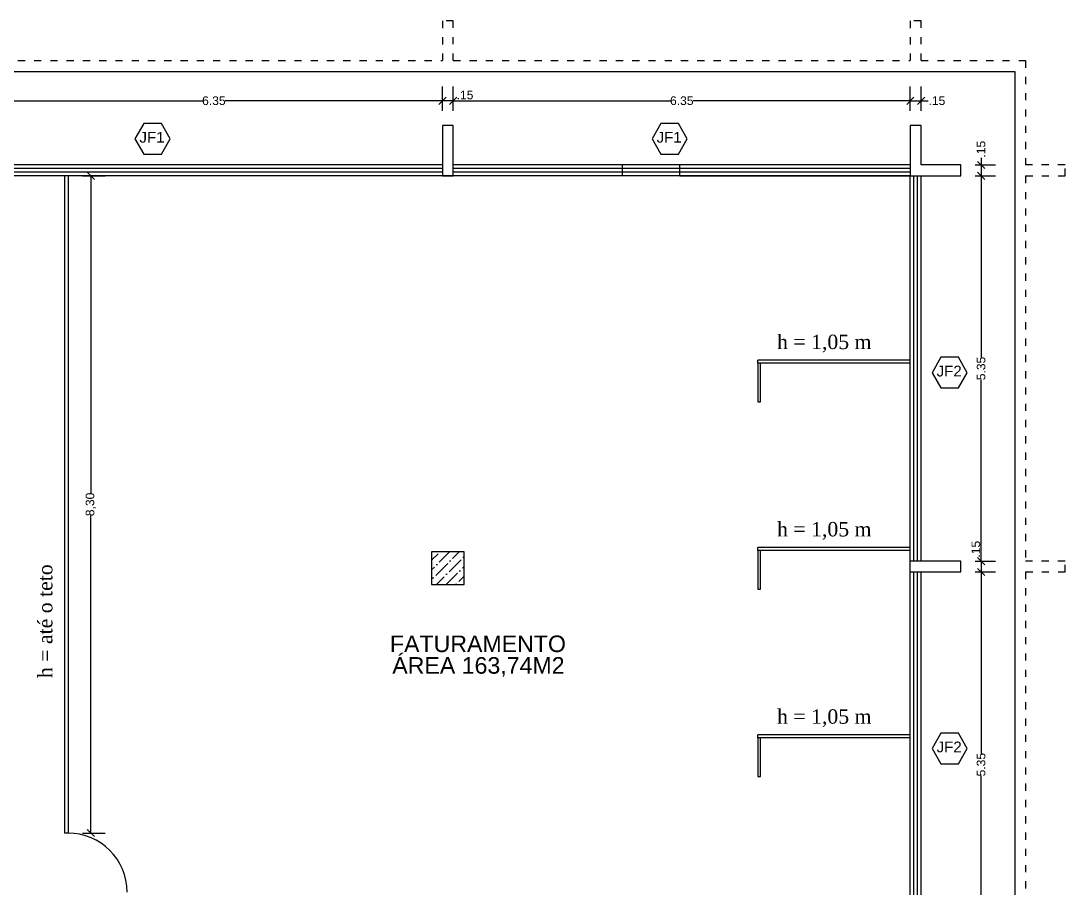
# Model space of a CAD drawing. Extents: x 97.2 to 178.4, y 268.6 to 301.5.
# Drawn here: x 136.75 to 151.25, y 289.49 to 301.53 of the extents above; entities that cross this region are included whole.
import ezdxf

# ---------------------------------------------------------------- set-up
doc = ezdxf.new("R2010")
doc.units = 0
doc.header["$MEASUREMENT"] = 0
doc.linetypes.add('ACAD_ISO03W100', pattern=[30, 12, -18])
doc.layers.get('0').update_dxf_attribs({"linetype": 'CONTINUOUS'})
doc.layers.get('DEFPOINTS').update_dxf_attribs({"linetype": 'CONTINUOUS'})
for name, color, linetype in [('COTAS', 8, 'CONTINUOUS'), ('DIVISÓRIA', 1, 'CONTINUOUS'), ('DIVISÓRIAS', 1, 'CONTINUOUS'), ('FINO', 251, 'CONTINUOUS'), ('MOBIL', 7, 'CONTINUOUS'), ('PAREDE-ALVENARIA', 7, 'CONTINUOUS'), ('PILAR', 5, 'CONTINUOUS'), ('PROJEÇÃOTELHADO', 181, 'ACAD_ISO03W100'), ('TXTAMBIENTE', 143, 'CONTINUOUS'), ('TXTCIRCUITOS', 113, 'CONTINUOUS'), ('VIDRO', 4, 'CONTINUOUS')]:
    doc.layers.add(name, color=color, linetype=linetype)
doc.styles.get("Standard").update_dxf_attribs({"font": 'arial.ttf'})
doc.dimstyles.get("Standard").update_dxf_attribs({"dimscale": 0, "dimtxt": 0.12, "dimasz": 0.1, "dimexe": 0.2, "dimexo": 0.2, "dimgap": 0, "dimtad": 0, "dimzin": 5, "dimdsep": 46, "dimtxsty": 'Standard', "dimblk1": 'OBLIQUE', "dimblk2": 'OBLIQUE', "dimsah": 1, "dimcen": 0.1, "dimadec": 0, "dimazin": 0, "dimtfac": 1, "dimtmove": 0, "dimatfit": 3, "dimldrblk": 'OBLIQUE', "dimfxl": 1, "dimtolj": 1, "dimtzin": 1, "dimarcsym": 0})

# ---------------------------------------------------------------- blocks, each defined once
blk = doc.blocks.new('_OBLIQUE')
at = {"color": 0, "linetype": 'ByBlock'}
blk.add_line((-0.5, -0.5), (0.5, 0.5), dxfattribs=at)
blk = doc.blocks.new('*D5')
at = {"color": 0, "linetype": 'ByBlock'}
for p, q in [((142.752, 300.276), (142.752, 300.618)), ((149.102, 300.276), (149.102, 300.618)), ((142.752, 300.418), (145.771, 300.418)), ((149.102, 300.418), (146.084, 300.418))]:
    blk.add_line(p, q, dxfattribs=at)
at = {"layer": 'DEFPOINTS', "color": 0, "linetype": 'ByBlock'}
for p in [(142.752, 300.418), (142.752, 300.076), (149.102, 300.076)]:
    blk.add_point(p, dxfattribs=at)
at = {"color": 0, "linetype": 'ByBlock', "xscale": 0.1, "yscale": 0.1, "zscale": 0.1, "rotation": 180}
blk.add_blockref('_OBLIQUE', (142.752, 300.418), dxfattribs=at)
at = {"color": 0, "linetype": 'ByBlock', "xscale": 0.1, "yscale": 0.1, "zscale": 0.1}
blk.add_blockref('_OBLIQUE', (149.102, 300.418), dxfattribs=at)
at = {"color": 0, "linetype": 'ByBlock', "insert": (145.927, 300.418), "char_height": 0.12, "attachment_point": 5}
blk.add_mtext('\\A1;6.35', dxfattribs=at)
blk = doc.blocks.new('*D6')
at = {"color": 0, "linetype": 'ByBlock'}
for p, q in [((142.602, 300.276), (142.602, 300.618)), ((142.752, 300.276), (142.752, 300.618)), ((142.752, 300.418), (142.602, 300.418))]:
    blk.add_line(p, q, dxfattribs=at)
at = {"layer": 'DEFPOINTS', "color": 0, "linetype": 'ByBlock'}
for p in [(142.602, 300.418), (142.602, 300.076), (142.752, 300.076)]:
    blk.add_point(p, dxfattribs=at)
at = {"color": 0, "linetype": 'ByBlock', "xscale": 0.1, "yscale": 0.1, "zscale": 0.1, "rotation": 180}
blk.add_blockref('_OBLIQUE', (142.602, 300.418), dxfattribs=at)
at = {"color": 0, "linetype": 'ByBlock', "xscale": 0.1, "yscale": 0.1, "zscale": 0.1}
blk.add_blockref('_OBLIQUE', (142.752, 300.418), dxfattribs=at)
at = {"color": 0, "linetype": 'ByBlock', "insert": (142.916, 300.498), "char_height": 0.12, "attachment_point": 5}
blk.add_mtext('\\A1;.15', dxfattribs=at)
blk = doc.blocks.new('*D7')
at = {"color": 0, "linetype": 'ByBlock'}
for p, q in [((136.252, 300.276), (136.252, 300.618)), ((142.602, 300.276), (142.602, 300.618)), ((136.252, 300.418), (139.271, 300.418)), ((142.602, 300.418), (139.584, 300.418))]:
    blk.add_line(p, q, dxfattribs=at)
at = {"layer": 'DEFPOINTS', "color": 0, "linetype": 'ByBlock'}
for p in [(136.252, 300.418), (136.252, 300.076), (142.602, 300.076)]:
    blk.add_point(p, dxfattribs=at)
at = {"color": 0, "linetype": 'ByBlock', "xscale": 0.1, "yscale": 0.1, "zscale": 0.1, "rotation": 180}
blk.add_blockref('_OBLIQUE', (136.252, 300.418), dxfattribs=at)
at = {"color": 0, "linetype": 'ByBlock', "xscale": 0.1, "yscale": 0.1, "zscale": 0.1}
blk.add_blockref('_OBLIQUE', (142.602, 300.418), dxfattribs=at)
at = {"color": 0, "linetype": 'ByBlock', "insert": (139.427, 300.418), "char_height": 0.12, "attachment_point": 5}
blk.add_mtext('\\A1;6.35', dxfattribs=at)
blk = doc.blocks.new('*D13')
at = {"color": 0, "linetype": 'ByBlock'}
for p, q in [((150.085, 299.626), (150.085, 299.526)), ((150.002, 299.526), (150.285, 299.526)), ((150.085, 299.526), (150.085, 299.376)), ((150.002, 299.376), (150.285, 299.376))]:
    blk.add_line(p, q, dxfattribs=at)
at = {"layer": 'DEFPOINTS', "color": 0, "linetype": 'ByBlock'}
for p in [(149.802, 299.526), (149.802, 299.376), (150.085, 299.376)]:
    blk.add_point(p, dxfattribs=at)
at = {"color": 0, "linetype": 'ByBlock', "xscale": 0.1, "yscale": 0.1, "zscale": 0.1}
for p, rotation in [((150.085, 299.526), 90), ((150.085, 299.376), 270)]:
    blk.add_blockref('_OBLIQUE', p, dxfattribs=dict(at, rotation=rotation))
at = {"color": 0, "linetype": 'ByBlock', "insert": (150.085, 299.745), "char_height": 0.12, "attachment_point": 5, "rotation": 90}
blk.add_mtext('\\A1;.15', dxfattribs=at)
blk = doc.blocks.new('*D14')
at = {"color": 0, "linetype": 'ByBlock'}
for p, q in [((150.002, 299.376), (150.285, 299.376)), ((150.085, 299.376), (150.085, 296.858)), ((150.085, 294.026), (150.085, 296.545)), ((150.002, 294.026), (150.285, 294.026))]:
    blk.add_line(p, q, dxfattribs=at)
at = {"layer": 'DEFPOINTS', "color": 0, "linetype": 'ByBlock'}
for p in [(149.802, 299.376), (149.802, 294.026), (150.085, 294.026)]:
    blk.add_point(p, dxfattribs=at)
at = {"color": 0, "linetype": 'ByBlock', "xscale": 0.1, "yscale": 0.1, "zscale": 0.1}
for p, rotation in [((150.085, 299.376), 90), ((150.085, 294.026), 270)]:
    blk.add_blockref('_OBLIQUE', p, dxfattribs=dict(at, rotation=rotation))
at = {"color": 0, "linetype": 'ByBlock', "insert": (150.085, 296.701), "char_height": 0.12, "attachment_point": 5, "rotation": 90}
blk.add_mtext('\\A1;5.35', dxfattribs=at)
blk = doc.blocks.new('*D15')
at = {"color": 0, "linetype": 'ByBlock'}
for p, q in [((150.002, 294.026), (150.285, 294.026)), ((150.085, 294.026), (150.085, 293.876)), ((150.002, 293.876), (150.285, 293.876))]:
    blk.add_line(p, q, dxfattribs=at)
at = {"layer": 'DEFPOINTS', "color": 0, "linetype": 'ByBlock'}
for p in [(149.802, 294.026), (149.802, 293.876), (150.085, 293.876)]:
    blk.add_point(p, dxfattribs=at)
at = {"color": 0, "linetype": 'ByBlock', "xscale": 0.1, "yscale": 0.1, "zscale": 0.1}
for p, rotation in [((150.085, 294.026), 90), ((150.085, 293.876), 270)]:
    blk.add_blockref('_OBLIQUE', p, dxfattribs=dict(at, rotation=rotation))
at = {"color": 0, "linetype": 'ByBlock', "insert": (150.013, 294.192), "char_height": 0.12, "attachment_point": 5, "rotation": 90}
blk.add_mtext('\\A1;.15', dxfattribs=at)
blk = doc.blocks.new('*D16')
at = {"color": 0, "linetype": 'ByBlock'}
for p, q in [((150.002, 293.876), (150.285, 293.876)), ((150.085, 293.876), (150.085, 291.358)), ((150.085, 288.526), (150.085, 291.045)), ((150.002, 288.526), (150.285, 288.526))]:
    blk.add_line(p, q, dxfattribs=at)
at = {"layer": 'DEFPOINTS', "color": 0, "linetype": 'ByBlock'}
for p in [(149.802, 293.876), (149.802, 288.526), (150.085, 288.526)]:
    blk.add_point(p, dxfattribs=at)
at = {"color": 0, "linetype": 'ByBlock', "xscale": 0.1, "yscale": 0.1, "zscale": 0.1}
for p, rotation in [((150.085, 293.876), 90), ((150.085, 288.526), 270)]:
    blk.add_blockref('_OBLIQUE', p, dxfattribs=dict(at, rotation=rotation))
at = {"color": 0, "linetype": 'ByBlock', "insert": (150.085, 291.201), "char_height": 0.12, "attachment_point": 5, "rotation": 90}
blk.add_mtext('\\A1;5.35', dxfattribs=at)
blk = doc.blocks.new('*D42')
at = {"color": 0, "linetype": 'ByBlock'}
for p, q in [((149.102, 300.276), (149.102, 300.618)), ((149.252, 300.276), (149.252, 300.618)), ((149.102, 300.418), (149.252, 300.418)), ((149.252, 300.418), (149.352, 300.418))]:
    blk.add_line(p, q, dxfattribs=at)
at = {"layer": 'DEFPOINTS', "color": 0, "linetype": 'ByBlock'}
for p in [(149.252, 300.418), (149.102, 300.076), (149.252, 300.076)]:
    blk.add_point(p, dxfattribs=at)
at = {"color": 0, "linetype": 'ByBlock', "xscale": 0.1, "yscale": 0.1, "zscale": 0.1, "rotation": 180}
blk.add_blockref('_OBLIQUE', (149.102, 300.418), dxfattribs=at)
at = {"color": 0, "linetype": 'ByBlock', "xscale": 0.1, "yscale": 0.1, "zscale": 0.1}
blk.add_blockref('_OBLIQUE', (149.252, 300.418), dxfattribs=at)
at = {"color": 0, "linetype": 'ByBlock', "insert": (149.471, 300.418), "char_height": 0.12, "attachment_point": 5}
blk.add_mtext('\\A1;.15', dxfattribs=at)
blk = doc.blocks.new('*D134')
at = {"color": 0, "linetype": 'ByBlock'}
for p, q in [((137.602, 299.376), (137.917, 299.376)), ((137.717, 299.376), (137.717, 294.97)), ((137.717, 290.252), (137.717, 294.659)), ((137.602, 290.252), (137.917, 290.252))]:
    blk.add_line(p, q, dxfattribs=at)
at = {"layer": 'DEFPOINTS', "color": 0, "linetype": 'ByBlock'}
for p in [(137.402, 299.376), (137.402, 290.252), (137.717, 290.252)]:
    blk.add_point(p, dxfattribs=at)
at = {"color": 0, "linetype": 'ByBlock', "xscale": 0.1, "yscale": 0.1, "zscale": 0.1}
for p, rotation in [((137.717, 299.376), 90), ((137.717, 290.252), 270)]:
    blk.add_blockref('_OBLIQUE', p, dxfattribs=dict(at, rotation=rotation))
at = {"color": 0, "linetype": 'ByBlock', "insert": (137.717, 294.814), "char_height": 0.12, "attachment_point": 5, "rotation": 90}
blk.add_mtext('\\A1;8,30', dxfattribs=at)
blk = doc.blocks.new('A$C183F63A0')
at = {"layer": 'MOBIL'}
for s, p in [('FATURAMENTO', (0.063, 0.397)), ('ÁREA 163,74M2', (0.096, 0.097))]:
    blk.add_text(s, height=0.23, dxfattribs=at).set_placement(p)

msp = doc.modelspace()

# ---------------------------------------------------------------- hatches: boundary and pattern name
at = {"layer": 'PILAR'}
h = msp.add_hatch(dxfattribs=at)
h.set_pattern_fill('ANSI36', color=256, scale=0.03, style=0)
h.set_pattern_definition([(45, (5.54823, 5.99834), (0.05051394, 0.185217782), [0.238125, -0.047625, 0, -0.047625])])
h.paths.add_polyline_path([(142.452, 294.154), (142.452, 293.704), (142.902, 293.704), (142.902, 294.154)])
h = msp.add_hatch(dxfattribs=at)
h.set_pattern_fill('ANSI36', color=256, scale=0.03, style=0)
h.set_pattern_definition([(45, (5.54823, 5.99834), (0.05051394, 0.185217782), [0.238125, -0.047625, 0, -0.047625])])
h.paths.add_polyline_path([(142.452, 294.154), (142.452, 293.704), (142.902, 293.704), (142.902, 294.154)])

# ---------------------------------------------------------------- linework, layer by layer
at = {"layer": 'DIVISÓRIA'}
for p, q in [((149.102, 296.816), (146.982, 296.816)), ((146.982, 296.776), (146.982, 296.816)), ((149.102, 296.776), (146.982, 296.776)), ((146.982, 296.776), (146.982, 296.236)), ((147.022, 296.236), (147.022, 296.776)), ((146.982, 296.236), (147.022, 296.236)), ((149.102, 294.216), (146.982, 294.216)), ((146.982, 294.176), (146.982, 294.216)), ((149.102, 294.176), (146.982, 294.176)), ((146.982, 294.176), (146.982, 293.636)), ((147.022, 293.636), (147.022, 294.176)), ((146.982, 293.636), (147.022, 293.636)), ((149.102, 291.616), (146.982, 291.616)), ((146.982, 291.576), (146.982, 291.616)), ((149.102, 291.576), (146.982, 291.576)), ((146.982, 291.576), (146.982, 291.036)), ((147.022, 291.036), (147.022, 291.576)), ((146.982, 291.036), (147.022, 291.036))]:
    msp.add_line(p, q, dxfattribs=at)
at = {"layer": 'DIVISÓRIAS'}
for p, q in [((137.352, 299.376), (137.352, 293.675)), ((137.402, 299.376), (137.402, 293.675)), ((137.352, 293.675), (137.352, 290.252)), ((137.402, 293.675), (137.402, 290.252)), ((137.402, 290.252), (137.352, 290.252))]:
    msp.add_line(p, q, dxfattribs=at)
at = {"layer": 'FINO'}
msp.add_arc((137.402, 289.432), 0.82, 0, 90, dxfattribs=at)
at = {"layer": 'PAREDE-ALVENARIA'}
for p, q in [((142.602, 299.526), (136.252, 299.526)), ((142.602, 299.526), (136.252, 299.526)), ((149.102, 299.526), (142.752, 299.526)), ((145.102, 299.526), (142.752, 299.526)), ((145.102, 299.376), (145.102, 299.526)), ((149.102, 299.526), (145.902, 299.526)), ((145.902, 299.376), (145.902, 299.526)), ((149.102, 299.376), (136.252, 299.376)), ((145.102, 299.376), (136.252, 299.376)), ((145.902, 299.376), (149.102, 299.376)), ((149.102, 272.026), (149.102, 299.376)), ((149.102, 272.026), (149.102, 299.376)), ((149.252, 294.026), (149.252, 299.376)), ((149.252, 294.026), (149.252, 299.376)), ((149.802, 294.026), (149.102, 294.026)), ((149.802, 294.026), (149.102, 294.026)), ((149.802, 293.876), (149.802, 294.026)), ((149.802, 293.876), (149.802, 294.026)), ((149.102, 293.876), (149.802, 293.876)), ((149.102, 293.876), (149.802, 293.876)), ((149.252, 288.526), (149.252, 293.876)), ((149.252, 288.526), (149.252, 293.876))]:
    msp.add_line(p, q, dxfattribs=at)
msp.add_lwpolyline([(142.602, 299.376), (142.752, 299.376), (142.752, 300.076), (142.602, 300.076)], close=True, dxfattribs=at)
msp.add_lwpolyline([(142.602, 299.376), (142.752, 299.376), (142.752, 300.076), (142.602, 300.076)], close=True, dxfattribs=at)
for points in [[(149.252, 299.526), (149.252, 300.076), (149.102, 300.076), (149.102, 299.376), (149.252, 299.376)], [(149.252, 299.526), (149.252, 300.076), (149.102, 300.076), (149.102, 299.376), (149.252, 299.376)], [(149.102, 299.376), (149.802, 299.376), (149.802, 299.526), (149.252, 299.526)], [(149.102, 299.526), (149.102, 299.376)], [(149.102, 299.376), (149.802, 299.376), (149.802, 299.526), (149.252, 299.526)], [(149.102, 299.526), (149.102, 299.376)]]:
    msp.add_lwpolyline(points, dxfattribs=at)
at = {"layer": 'PILAR'}
msp.add_lwpolyline([(142.452, 293.704), (142.902, 293.704), (142.902, 294.154), (142.452, 294.154)], close=True, dxfattribs=at)
msp.add_lwpolyline([(142.452, 293.704), (142.902, 293.704), (142.902, 294.154), (142.452, 294.154)], close=True, dxfattribs=at)
at = {"layer": 'PROJEÇÃOTELHADO', "ltscale": 0.007}
for p, q in [((136.252, 300.976), (142.602, 300.976)), ((142.752, 300.976), (149.102, 300.976)), ((149.252, 300.976), (150.702, 300.976)), ((150.702, 300.976), (150.702, 299.526)), ((150.702, 299.376), (150.702, 294.026)), ((151.252, 294.026), (150.702, 294.026)), ((151.252, 293.876), (151.252, 294.026)), ((150.702, 293.876), (151.252, 293.876)), ((150.702, 293.876), (150.702, 288.526))]:
    msp.add_line(p, q, dxfattribs=at)
at = {"layer": 'PROJEÇÃOTELHADO', "ltscale": 5}
for p, q in [((108.802, 300.826), (150.552, 300.826)), ((150.552, 300.826), (150.552, 270.576))]:
    msp.add_line(p, q, dxfattribs=at)
at = {"layer": 'PROJEÇÃOTELHADO', "ltscale": 0.007}
for points in [[(142.752, 300.976), (142.752, 301.526), (142.602, 301.526), (142.602, 300.976)], [(149.252, 300.976), (149.252, 301.526), (149.102, 301.526), (149.102, 300.976)], [(150.702, 299.376), (151.252, 299.376), (151.252, 299.526), (150.702, 299.526)]]:
    msp.add_lwpolyline(points, dxfattribs=at)
at = {"layer": 'TXTCIRCUITOS'}
for points in [[(138.82, 299.89), (138.698, 300.102), (138.453, 300.102), (138.33, 299.89), (138.453, 299.677), (138.698, 299.677)], [(146.004, 299.89), (145.882, 300.102), (145.637, 300.102), (145.514, 299.89), (145.637, 299.677), (145.882, 299.677)], [(149.894, 296.643), (149.772, 296.856), (149.527, 296.856), (149.404, 296.643), (149.527, 296.431), (149.772, 296.431)], [(149.894, 291.425), (149.772, 291.637), (149.527, 291.637), (149.404, 291.425), (149.527, 291.213), (149.772, 291.213)]]:
    msp.add_lwpolyline(points, close=True, dxfattribs=at)
at = {"layer": 'VIDRO'}
for p, q in [((142.602, 299.476), (136.252, 299.476)), ((142.602, 299.476), (136.252, 299.476)), ((142.602, 299.426), (136.252, 299.426)), ((142.602, 299.426), (136.252, 299.426)), ((149.102, 299.476), (142.752, 299.476)), ((145.102, 299.476), (142.752, 299.476)), ((149.102, 299.426), (142.752, 299.426)), ((145.102, 299.426), (142.752, 299.426)), ((149.102, 299.476), (145.902, 299.476)), ((149.102, 299.426), (145.902, 299.426)), ((149.152, 294.026), (149.152, 299.376)), ((149.152, 294.026), (149.152, 299.376)), ((149.202, 294.026), (149.202, 299.376)), ((149.202, 294.026), (149.202, 299.376)), ((149.152, 288.526), (149.152, 293.876)), ((149.152, 288.526), (149.152, 293.876)), ((149.202, 288.526), (149.202, 293.876)), ((149.202, 288.526), (149.202, 293.876))]:
    msp.add_line(p, q, dxfattribs=at)

# ---------------------------------------------------------------- block references
at = {"layer": 'TXTAMBIENTE'}
msp.add_blockref('A$C183F63A0', (141.81, 292.367), dxfattribs=at)

# ---------------------------------------------------------------- texts
at = {"layer": 'PAREDE-ALVENARIA', "char_height": 0.2, "width": 1.6656, "attachment_point": 1}
for insert in [(147.251, 297.17), (147.251, 294.57), (147.251, 291.97)]:
    msp.add_mtext('\\fTimes New Roman|b0|i0|c0|p18;h = 1,05 m', dxfattribs=dict(at, insert=insert))
at = {"layer": 'PAREDE-ALVENARIA', "insert": (136.984, 292.403), "char_height": 0.2, "width": 1.54477, "attachment_point": 1, "rotation": 90}
msp.add_mtext('\\fTimes New Roman|b0|i0|c0|p18;h = até o teto', dxfattribs=at)
at = {"layer": 'TXTCIRCUITOS'}
for s, p in [('JF1', (138.393, 299.836)), ('JF1', (145.577, 299.836)), ('JF2', (149.467, 296.59)), ('JF2', (149.467, 291.372))]:
    msp.add_text(s, height=0.15, dxfattribs=at).set_placement(p)

# ---------------------------------------------------------------- dimensions: what is measured, and where the dimension line sits
at = {"layer": 'COTAS'}
for base, p1, p2, override, picture, middle in [((136.252, 300.418), (142.602, 300.076), (136.252, 300.076), {"dimscale": 1, "dimtmove": 1}, '*D7', (139.427, 300.418)), ((142.752, 300.418), (149.102, 300.076), (142.752, 300.076), {"dimscale": 1}, '*D5', (145.927, 300.418)), ((149.252, 300.418), (149.102, 300.076), (149.252, 300.076), {"dimscale": 1}, '*D42', (149.471, 300.418))]:
    dim = msp.add_linear_dim(base=base, p1=p1, p2=p2, dimstyle='Standard', override=override, dxfattribs=at)
    dim.commit()
    dim.dimension.update_dxf_attribs({"geometry": picture, "text_midpoint": middle})
dim = msp.add_linear_dim(base=(142.602, 300.418), p1=(142.752, 300.076), p2=(142.602, 300.076), dimstyle='Standard', override={"dimscale": 1, "dimtmove": 1}, dxfattribs=at)
dim.commit()
dim.dimension.update_dxf_attribs({"geometry": '*D6', "text_midpoint": (142.916, 300.498), "dimtype": 160})
for base, p1, p2, picture, middle in [((150.085, 299.376), (149.802, 299.526), (149.802, 299.376), '*D13', (150.085, 299.745)), ((150.085, 293.876), (149.802, 294.026), (149.802, 293.876), '*D15', (150.013, 294.192))]:
    dim = msp.add_linear_dim(base=base, p1=p1, p2=p2, angle=90, dimstyle='Standard', override={"dimscale": 1, "dimtmove": 1}, dxfattribs=at)
    dim.commit()
    dim.dimension.update_dxf_attribs({"geometry": picture, "text_midpoint": middle, "dimtype": 160})
dim = msp.add_linear_dim(base=(137.717, 290.252), p1=(137.402, 299.376), p2=(137.402, 290.252), angle=90, text='8,30', dimstyle='Standard', override={"dimscale": 1}, dxfattribs=at)
dim.commit()
dim.dimension.update_dxf_attribs({"geometry": '*D134', "text_midpoint": (137.717, 294.814)})
for base, p1, p2, picture, middle in [((150.085, 294.026), (149.802, 299.376), (149.802, 294.026), '*D14', (150.085, 296.701)), ((150.085, 288.526), (149.802, 293.876), (149.802, 288.526), '*D16', (150.085, 291.201))]:
    dim = msp.add_linear_dim(base=base, p1=p1, p2=p2, angle=90, dimstyle='Standard', override={"dimscale": 1, "dimtmove": 1}, dxfattribs=at)
    dim.commit()
    dim.dimension.update_dxf_attribs({"geometry": picture, "text_midpoint": middle})

doc.saveas('drawing.dxf')
